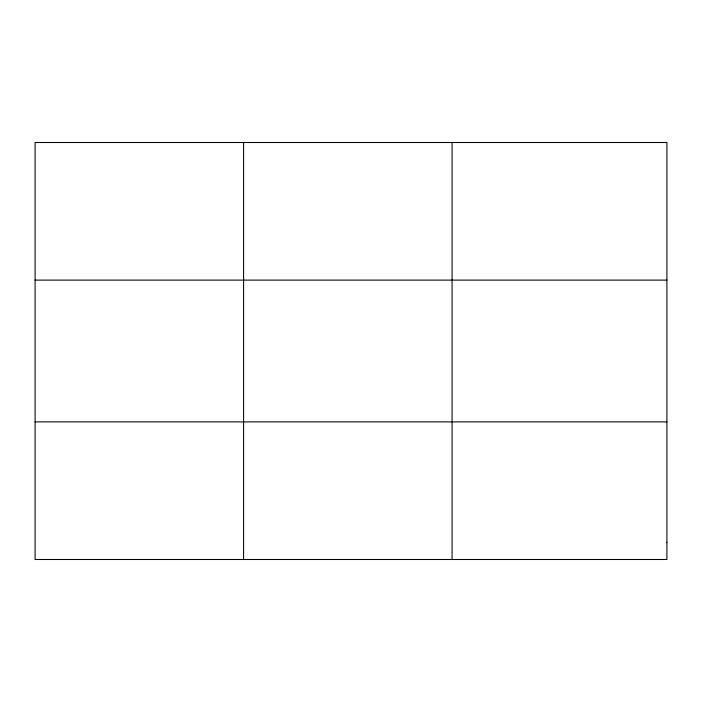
<?xml version="1.0" encoding="UTF-8"?>
<svg xmlns="http://www.w3.org/2000/svg" width="702" height="702" viewBox="0 0 702 702"><rect width="100%" height="100%" fill="white"/><g stroke="black" fill="none" stroke-linecap="round" stroke-linejoin="round"><path stroke-width="1.05" d="M243.594 559.494L243.594 142.506M452.088 559.494L452.088 142.506M35.1 280.116L666.9 280.116M35.1 421.884L666.9 421.884M666.9 542.295L666.9 559.494L35.1 559.494L35.1 142.506L666.9 142.506L666.9 542.295"/></g></svg>
